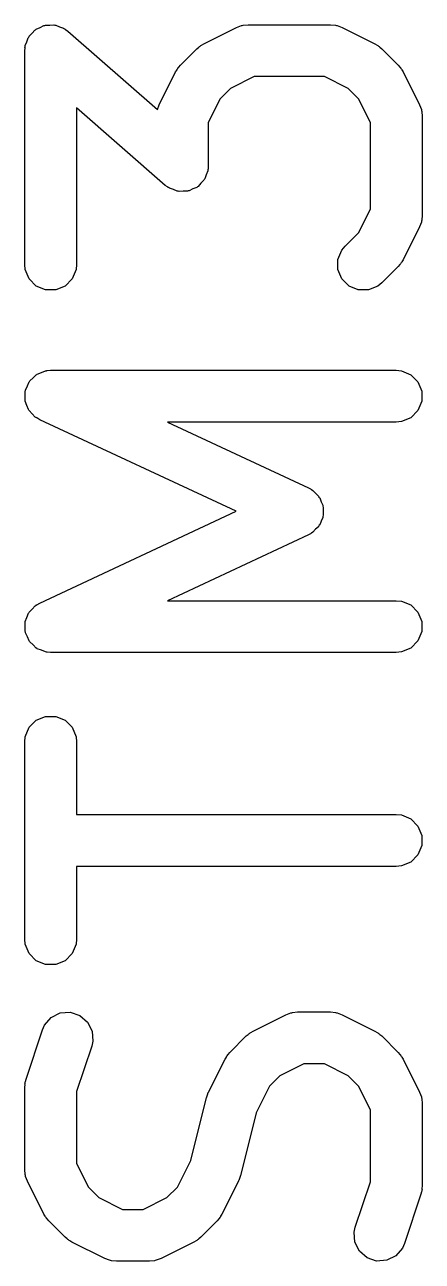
# Model space of a CAD drawing. Extents: x 4.17 to 6.89, y -6.18 to -1.34.
# Drawn here: x 5.8978 to 5.9431, y -2.4554 to -2.3145 of the extents above; entities that cross this region are included whole.
import ezdxf

# ---------------------------------------------------------------- set-up
doc = ezdxf.new("R2010")
doc.units = 0
doc.header["$MEASUREMENT"] = 0
doc.layers.add('BLACK', color=7, linetype='CONTINUOUS')

msp = doc.modelspace()

# ---------------------------------------------------------------- linework, layer by layer
at = {"layer": 'BLACK', "linetype": 'CONTINUOUS'}
for p, q in [((5.89914, -2.31497), (5.89958, -2.31478)), ((5.89958, -2.31478), (5.90001, -2.31457)), ((5.90001, -2.31457), (5.90011, -2.31456)), ((5.90011, -2.31456), (5.9002, -2.31453)), ((5.9002, -2.31453), (5.90068, -2.31453)), ((5.90068, -2.31453), (5.90116, -2.31449)), ((5.90116, -2.31449), (5.90126, -2.31453)), ((5.90126, -2.31453), (5.90136, -2.31453)), ((5.90136, -2.31453), (5.9018, -2.31471)), ((5.9018, -2.31471), (5.90225, -2.31486)), ((5.91821, -2.31665), (5.92196, -2.31478)), ((5.92196, -2.31478), (5.9225, -2.31457)), ((5.9225, -2.31457), (5.9226, -2.31457)), ((5.9226, -2.31457), (5.9227, -2.31453)), ((5.9227, -2.31453), (5.92328, -2.31447)), ((5.92328, -2.31447), (5.93265, -2.31447)), ((5.93265, -2.31447), (5.93323, -2.31453)), ((5.93323, -2.31453), (5.93333, -2.31457)), ((5.93333, -2.31457), (5.93343, -2.31457)), ((5.93343, -2.31457), (5.93397, -2.31478)), ((5.93397, -2.31478), (5.93772, -2.31665)), ((5.89807, -2.3164), (5.89822, -2.31595)), ((5.89822, -2.31595), (5.89829, -2.31587)), ((5.89829, -2.31587), (5.89833, -2.31578)), ((5.89833, -2.31578), (5.89866, -2.31544)), ((5.89866, -2.31544), (5.89898, -2.31508)), ((5.89898, -2.31508), (5.89907, -2.31504)), ((5.89907, -2.31504), (5.89914, -2.31497)), ((5.90225, -2.31486), (5.90237, -2.31494)), ((5.90237, -2.31494), (5.90242, -2.31497)), ((5.90242, -2.31497), (5.90248, -2.31502)), ((5.90248, -2.31502), (5.90272, -2.3152)), ((5.90272, -2.3152), (5.91293, -2.32413)), ((5.89783, -2.31742), (5.89786, -2.31712)), ((5.89783, -2.34179), (5.89783, -2.31742)), ((5.89785, -2.31704), (5.89787, -2.31699)), ((5.89786, -2.31712), (5.89785, -2.31704)), ((5.89787, -2.31699), (5.89788, -2.31685)), ((5.89788, -2.31685), (5.89807, -2.3164)), ((5.91557, -2.31908), (5.91744, -2.31721)), ((5.91744, -2.31721), (5.91767, -2.31702)), ((5.91767, -2.31702), (5.91772, -2.31696)), ((5.91772, -2.31696), (5.91781, -2.31691)), ((5.91781, -2.31691), (5.91789, -2.31684)), ((5.91789, -2.31684), (5.91796, -2.31681)), ((5.91796, -2.31681), (5.91821, -2.31665)), ((5.93772, -2.31665), (5.93797, -2.31681)), ((5.93797, -2.31681), (5.93804, -2.31684)), ((5.93804, -2.31684), (5.93812, -2.31691)), ((5.93812, -2.31691), (5.93821, -2.31696)), ((5.93821, -2.31696), (5.93826, -2.31702)), ((5.93826, -2.31702), (5.93849, -2.31721)), ((5.93849, -2.31721), (5.94036, -2.31908)), ((5.91314, -2.3236), (5.91501, -2.31985)), ((5.91501, -2.31985), (5.91517, -2.3196)), ((5.91517, -2.3196), (5.9152, -2.31953)), ((5.9152, -2.31953), (5.91526, -2.31945)), ((5.91526, -2.31945), (5.91532, -2.31936)), ((5.91532, -2.31936), (5.91538, -2.31931)), ((5.91538, -2.31931), (5.91557, -2.31908)), ((5.92397, -2.32037), (5.92128, -2.32172)), ((5.93195, -2.32037), (5.92397, -2.32037)), ((5.93465, -2.32172), (5.93195, -2.32037)), ((5.94036, -2.31908), (5.94055, -2.31931)), ((5.94055, -2.31931), (5.94061, -2.31936)), ((5.94061, -2.31936), (5.94066, -2.31945)), ((5.94066, -2.31945), (5.94073, -2.31953)), ((5.94073, -2.31953), (5.94076, -2.3196)), ((5.94076, -2.3196), (5.94092, -2.31985)), ((5.94092, -2.31985), (5.94279, -2.3236)), ((5.92128, -2.32172), (5.92008, -2.32292)), ((5.93585, -2.32292), (5.93465, -2.32172)), ((5.92008, -2.32292), (5.91873, -2.32562)), ((5.9372, -2.32562), (5.93585, -2.32292)), ((5.91383, -2.33277), (5.90373, -2.32393)), ((5.90373, -2.32393), (5.90373, -2.34179)), ((5.91293, -2.32413), (5.91314, -2.3236)), ((5.94279, -2.3236), (5.943, -2.32414)), ((5.943, -2.32414), (5.94301, -2.32425)), ((5.94301, -2.32425), (5.94305, -2.32434)), ((5.94305, -2.32434), (5.9431, -2.32492)), ((5.91873, -2.32562), (5.91873, -2.33054)), ((5.9372, -2.33547), (5.9372, -2.32562)), ((5.9431, -2.32492), (5.9431, -2.33617)), ((5.91849, -2.33156), (5.91834, -2.33202)), ((5.91867, -2.33112), (5.91849, -2.33156)), ((5.91869, -2.33098), (5.91867, -2.33112)), ((5.91871, -2.33093), (5.91869, -2.33098)), ((5.91873, -2.33054), (5.9187, -2.33085)), ((5.9187, -2.33085), (5.91871, -2.33093)), ((5.91408, -2.33294), (5.91383, -2.33277)), ((5.91414, -2.333), (5.91408, -2.33294)), ((5.91419, -2.33302), (5.91414, -2.333)), ((5.9143, -2.3331), (5.91419, -2.33302)), ((5.91476, -2.33326), (5.9143, -2.3331)), ((5.91742, -2.333), (5.91698, -2.33318)), ((5.91749, -2.33293), (5.91742, -2.333)), ((5.91758, -2.33289), (5.91749, -2.33293)), ((5.91789, -2.33252), (5.91758, -2.33289)), ((5.91823, -2.33219), (5.91789, -2.33252)), ((5.91827, -2.33209), (5.91823, -2.33219)), ((5.91834, -2.33202), (5.91827, -2.33209)), ((5.9152, -2.33344), (5.91476, -2.33326)), ((5.9153, -2.33344), (5.9152, -2.33344)), ((5.9154, -2.33347), (5.9153, -2.33344)), ((5.91587, -2.33344), (5.9154, -2.33347)), ((5.91635, -2.33344), (5.91587, -2.33344)), ((5.91645, -2.3334), (5.91635, -2.33344)), ((5.91655, -2.3334), (5.91645, -2.3334)), ((5.91698, -2.33318), (5.91655, -2.3334)), ((5.93585, -2.33817), (5.9372, -2.33547)), ((5.943, -2.33695), (5.94279, -2.33749)), ((5.94301, -2.33684), (5.943, -2.33695)), ((5.94305, -2.33674), (5.94301, -2.33684)), ((5.9431, -2.33617), (5.94305, -2.33674)), ((5.93431, -2.33971), (5.93585, -2.33817)), ((5.94279, -2.33749), (5.94092, -2.34124)), ((5.9335, -2.34122), (5.93395, -2.34015)), ((5.93395, -2.34015), (5.93431, -2.33971)), ((5.9335, -2.34237), (5.9335, -2.34122)), ((5.94073, -2.34156), (5.94066, -2.34164)), ((5.94076, -2.34149), (5.94073, -2.34156)), ((5.94092, -2.34124), (5.94076, -2.34149)), ((5.89788, -2.34237), (5.89783, -2.34179)), ((5.89833, -2.34343), (5.89788, -2.34237)), ((5.90368, -2.34237), (5.90324, -2.34343)), ((5.90373, -2.34179), (5.90368, -2.34237)), ((5.93395, -2.34343), (5.9335, -2.34237)), ((5.94036, -2.34201), (5.93849, -2.34388)), ((5.94055, -2.34178), (5.94036, -2.34201)), ((5.94061, -2.34173), (5.94055, -2.34178)), ((5.94066, -2.34164), (5.94061, -2.34173)), ((5.89914, -2.34425), (5.89833, -2.34343)), ((5.9002, -2.34469), (5.89914, -2.34425)), ((5.90242, -2.34425), (5.90136, -2.34469)), ((5.90324, -2.34343), (5.90242, -2.34425)), ((5.93476, -2.34425), (5.93395, -2.34343)), ((5.93582, -2.34469), (5.93476, -2.34425)), ((5.93804, -2.34425), (5.93698, -2.34469)), ((5.93849, -2.34388), (5.93804, -2.34425)), ((5.90136, -2.34469), (5.9002, -2.34469)), ((5.93698, -2.34469), (5.93582, -2.34469)), ((5.89925, -2.35427), (5.89973, -2.35409)), ((5.89973, -2.35409), (5.9002, -2.3539)), ((5.9002, -2.3539), (5.90029, -2.35389)), ((5.90029, -2.35389), (5.90033, -2.35387)), ((5.90033, -2.35387), (5.9004, -2.35388)), ((5.9004, -2.35388), (5.90078, -2.35384)), ((5.90078, -2.35384), (5.94015, -2.35384)), ((5.94015, -2.35384), (5.94073, -2.3539)), ((5.94073, -2.3539), (5.94179, -2.35434)), ((5.89791, -2.35609), (5.89813, -2.35562)), ((5.89813, -2.35562), (5.89833, -2.35515)), ((5.89833, -2.35515), (5.89837, -2.3551)), ((5.89837, -2.3551), (5.8984, -2.35504)), ((5.8984, -2.35504), (5.89878, -2.3547)), ((5.89878, -2.3547), (5.89914, -2.35434)), ((5.89914, -2.35434), (5.8992, -2.35431)), ((5.8992, -2.35431), (5.89925, -2.35427)), ((5.94179, -2.35434), (5.94261, -2.35515)), ((5.94261, -2.35515), (5.94305, -2.35622)), ((5.89786, -2.35724), (5.89788, -2.35673)), ((5.89788, -2.35622), (5.89791, -2.35615)), ((5.89788, -2.35673), (5.89788, -2.35622)), ((5.89791, -2.35615), (5.89791, -2.35609)), ((5.94305, -2.35622), (5.94305, -2.35737)), ((5.89788, -2.3573), (5.89786, -2.35724)), ((5.89788, -2.35737), (5.89788, -2.3573)), ((5.89808, -2.35784), (5.89788, -2.35737)), ((5.89826, -2.35832), (5.89808, -2.35784)), ((5.8983, -2.35837), (5.89826, -2.35832)), ((5.89833, -2.35843), (5.8983, -2.35837)), ((5.89869, -2.35879), (5.89833, -2.35843)), ((5.94261, -2.35843), (5.94179, -2.35925)), ((5.94305, -2.35737), (5.94261, -2.35843)), ((5.89903, -2.35917), (5.89869, -2.35879)), ((5.89911, -2.35922), (5.89903, -2.35917)), ((5.89914, -2.35925), (5.89911, -2.35922)), ((5.8992, -2.35927), (5.89914, -2.35925)), ((5.89953, -2.35947), (5.8992, -2.35927)), ((5.92192, -2.36991), (5.89953, -2.35947)), ((5.94015, -2.35974), (5.91409, -2.35974)), ((5.91409, -2.35974), (5.93015, -2.36724)), ((5.94073, -2.35969), (5.94015, -2.35974)), ((5.94179, -2.35925), (5.94073, -2.35969)), ((5.93015, -2.36724), (5.93036, -2.36736)), ((5.93036, -2.36736), (5.93043, -2.36739)), ((5.93043, -2.36739), (5.93048, -2.36744)), ((5.93048, -2.36744), (5.93065, -2.36753)), ((5.93065, -2.36753), (5.93095, -2.36786)), ((5.93095, -2.36786), (5.93128, -2.36817)), ((5.93128, -2.36817), (5.93134, -2.36829)), ((5.93134, -2.36829), (5.93143, -2.36838)), ((5.93143, -2.36838), (5.93158, -2.36881)), ((5.93158, -2.36881), (5.93177, -2.36921)), ((5.93177, -2.36921), (5.93178, -2.36934)), ((5.93178, -2.36934), (5.93182, -2.36947)), ((5.93182, -2.36947), (5.9318, -2.36991)), ((5.89953, -2.38036), (5.92192, -2.36991)), ((5.93158, -2.37102), (5.93143, -2.37145)), ((5.93177, -2.37062), (5.93158, -2.37102)), ((5.93178, -2.37049), (5.93177, -2.37062)), ((5.93182, -2.37036), (5.93178, -2.37049)), ((5.9318, -2.36991), (5.93182, -2.37036)), ((5.93036, -2.37247), (5.93015, -2.37259)), ((5.93043, -2.37244), (5.93036, -2.37247)), ((5.93048, -2.37239), (5.93043, -2.37244)), ((5.93065, -2.3723), (5.93048, -2.37239)), ((5.93095, -2.37196), (5.93065, -2.3723)), ((5.93128, -2.37166), (5.93095, -2.37196)), ((5.93134, -2.37154), (5.93128, -2.37166)), ((5.93143, -2.37145), (5.93134, -2.37154)), ((5.93015, -2.37259), (5.91409, -2.38009)), ((5.89869, -2.38104), (5.89903, -2.38066)), ((5.89903, -2.38066), (5.89911, -2.38061)), ((5.89911, -2.38061), (5.89914, -2.38058)), ((5.89914, -2.38058), (5.8992, -2.38056)), ((5.8992, -2.38056), (5.89953, -2.38036)), ((5.91409, -2.38009), (5.94015, -2.38009)), ((5.94015, -2.38009), (5.94073, -2.38014)), ((5.94073, -2.38014), (5.94179, -2.38058)), ((5.94179, -2.38058), (5.94261, -2.3814)), ((5.89788, -2.38246), (5.89808, -2.38199)), ((5.89808, -2.38199), (5.89826, -2.38151)), ((5.89826, -2.38151), (5.8983, -2.38146)), ((5.8983, -2.38146), (5.89833, -2.3814)), ((5.89833, -2.3814), (5.89869, -2.38104)), ((5.94261, -2.3814), (5.94305, -2.38246)), ((5.89786, -2.38259), (5.89788, -2.38253)), ((5.89788, -2.3831), (5.89786, -2.38259)), ((5.89788, -2.38253), (5.89788, -2.38246)), ((5.89788, -2.38361), (5.89788, -2.3831)), ((5.89791, -2.38367), (5.89788, -2.38361)), ((5.89791, -2.38374), (5.89791, -2.38367)), ((5.89813, -2.38421), (5.89791, -2.38374)), ((5.94305, -2.38361), (5.94261, -2.38468)), ((5.94305, -2.38246), (5.94305, -2.38361)), ((5.89833, -2.38468), (5.89813, -2.38421)), ((5.89837, -2.38473), (5.89833, -2.38468)), ((5.8984, -2.38478), (5.89837, -2.38473)), ((5.89878, -2.38513), (5.8984, -2.38478)), ((5.89914, -2.38549), (5.89878, -2.38513)), ((5.94261, -2.38468), (5.94179, -2.38549)), ((5.8992, -2.38552), (5.89914, -2.38549)), ((5.89925, -2.38556), (5.8992, -2.38552)), ((5.89973, -2.38574), (5.89925, -2.38556)), ((5.9002, -2.38593), (5.89973, -2.38574)), ((5.90029, -2.38594), (5.9002, -2.38593)), ((5.90033, -2.38596), (5.90029, -2.38594)), ((5.9004, -2.38595), (5.90033, -2.38596)), ((5.90078, -2.38599), (5.9004, -2.38595)), ((5.94015, -2.38599), (5.90078, -2.38599)), ((5.94073, -2.38593), (5.94015, -2.38599)), ((5.94179, -2.38549), (5.94073, -2.38593)), ((5.89914, -2.39371), (5.9002, -2.39327)), ((5.9002, -2.39327), (5.90136, -2.39327)), ((5.90136, -2.39327), (5.90242, -2.39371)), ((5.89788, -2.39559), (5.89833, -2.39452)), ((5.89833, -2.39452), (5.89914, -2.39371)), ((5.90242, -2.39371), (5.90324, -2.39452)), ((5.90324, -2.39452), (5.90368, -2.39559)), ((5.89783, -2.39616), (5.89788, -2.39559)), ((5.89783, -2.41866), (5.89783, -2.39616)), ((5.90368, -2.39559), (5.90373, -2.39616)), ((5.90373, -2.39616), (5.90373, -2.40446)), ((5.90373, -2.40446), (5.94015, -2.40446)), ((5.94015, -2.40446), (5.94073, -2.40451)), ((5.94073, -2.40451), (5.94179, -2.40495)), ((5.94179, -2.40495), (5.94261, -2.40577)), ((5.94261, -2.40577), (5.94305, -2.40683)), ((5.94305, -2.40683), (5.94305, -2.40799)), ((5.94261, -2.40905), (5.94179, -2.40987)), ((5.94305, -2.40799), (5.94261, -2.40905)), ((5.94015, -2.41036), (5.90373, -2.41036)), ((5.90373, -2.41036), (5.90373, -2.41866)), ((5.94073, -2.41031), (5.94015, -2.41036)), ((5.94179, -2.40987), (5.94073, -2.41031)), ((5.89788, -2.41923), (5.89783, -2.41866)), ((5.90373, -2.41866), (5.90368, -2.41923)), ((5.89833, -2.4203), (5.89788, -2.41923)), ((5.89914, -2.42111), (5.89833, -2.4203)), ((5.90324, -2.4203), (5.90242, -2.42111)), ((5.90368, -2.41923), (5.90324, -2.4203)), ((5.9002, -2.42155), (5.89914, -2.42111)), ((5.90136, -2.42155), (5.9002, -2.42155)), ((5.90242, -2.42111), (5.90136, -2.42155)), ((5.90084, -2.42757), (5.90188, -2.42706)), ((5.90188, -2.42706), (5.90302, -2.42698)), ((5.90302, -2.42698), (5.90412, -2.42734)), ((5.90412, -2.42734), (5.90499, -2.4281)), ((5.92383, -2.42914), (5.92758, -2.42727)), ((5.92758, -2.42727), (5.92812, -2.42706)), ((5.92812, -2.42706), (5.92823, -2.42705)), ((5.92823, -2.42705), (5.92833, -2.42701)), ((5.92833, -2.42701), (5.9289, -2.42695)), ((5.9289, -2.42695), (5.93265, -2.42695)), ((5.93265, -2.42695), (5.93323, -2.42701)), ((5.93323, -2.42701), (5.93333, -2.42705)), ((5.93333, -2.42705), (5.93343, -2.42706)), ((5.93343, -2.42706), (5.93397, -2.42727)), ((5.93397, -2.42727), (5.93772, -2.42914)), ((5.89985, -2.42897), (5.90009, -2.42844)), ((5.90009, -2.42844), (5.90084, -2.42757)), ((5.90499, -2.4281), (5.9055, -2.42913)), ((5.89798, -2.4346), (5.89985, -2.42897)), ((5.90558, -2.43028), (5.90546, -2.43084)), ((5.9055, -2.42913), (5.90558, -2.43028)), ((5.92119, -2.43157), (5.92306, -2.42969)), ((5.92306, -2.42969), (5.92329, -2.42951)), ((5.92329, -2.42951), (5.92334, -2.42945)), ((5.92334, -2.42945), (5.92343, -2.42939)), ((5.92343, -2.42939), (5.92351, -2.42933)), ((5.92351, -2.42933), (5.92358, -2.4293)), ((5.92358, -2.4293), (5.92383, -2.42914)), ((5.93772, -2.42914), (5.93797, -2.4293)), ((5.93797, -2.4293), (5.93804, -2.42933)), ((5.93804, -2.42933), (5.93812, -2.42939)), ((5.93812, -2.42939), (5.93821, -2.42945)), ((5.93821, -2.42945), (5.93826, -2.42951)), ((5.93826, -2.42951), (5.93849, -2.42969)), ((5.93849, -2.42969), (5.94036, -2.43157)), ((5.90546, -2.43084), (5.90373, -2.43601)), ((5.921, -2.4318), (5.92119, -2.43157)), ((5.94036, -2.43157), (5.94055, -2.4318)), ((5.91876, -2.43609), (5.92064, -2.43234)), ((5.92064, -2.43234), (5.92079, -2.43209)), ((5.92079, -2.43209), (5.92082, -2.43202)), ((5.92082, -2.43202), (5.92089, -2.43194)), ((5.92089, -2.43194), (5.92094, -2.43185)), ((5.92094, -2.43185), (5.921, -2.4318)), ((5.9296, -2.43286), (5.9269, -2.43421)), ((5.93195, -2.43286), (5.9296, -2.43286)), ((5.93465, -2.43421), (5.93195, -2.43286)), ((5.94055, -2.4318), (5.94061, -2.43185)), ((5.94061, -2.43185), (5.94066, -2.43194)), ((5.94066, -2.43194), (5.94073, -2.43202)), ((5.94073, -2.43202), (5.94076, -2.43209)), ((5.94076, -2.43209), (5.94092, -2.43234)), ((5.94092, -2.43234), (5.94279, -2.43609)), ((5.9269, -2.43421), (5.9257, -2.43541)), ((5.93585, -2.43541), (5.93465, -2.43421)), ((5.89783, -2.43553), (5.89786, -2.43524)), ((5.89783, -2.44491), (5.89783, -2.43553)), ((5.89785, -2.43516), (5.89787, -2.43506)), ((5.89786, -2.43524), (5.89785, -2.43516)), ((5.89787, -2.43506), (5.89788, -2.43496)), ((5.89788, -2.43496), (5.89791, -2.43488)), ((5.89791, -2.43488), (5.89798, -2.4346)), ((5.9257, -2.43541), (5.92419, -2.43844)), ((5.9372, -2.4381), (5.93585, -2.43541)), ((5.90373, -2.43601), (5.90373, -2.44421)), ((5.91674, -2.44387), (5.91854, -2.43669)), ((5.91854, -2.43669), (5.91855, -2.43665)), ((5.91855, -2.43663), (5.91865, -2.43639)), ((5.91855, -2.43665), (5.91855, -2.43663)), ((5.91865, -2.43639), (5.91873, -2.43614)), ((5.91873, -2.43614), (5.91875, -2.43613)), ((5.91875, -2.43613), (5.91876, -2.43609)), ((5.94279, -2.43609), (5.943, -2.43663)), ((5.943, -2.43663), (5.94301, -2.43673)), ((5.94301, -2.43673), (5.94305, -2.43683)), ((5.94305, -2.43683), (5.9431, -2.43741)), ((5.92419, -2.43844), (5.92239, -2.44562)), ((5.9372, -2.4463), (5.9372, -2.4381)), ((5.9431, -2.43741), (5.9431, -2.44678)), ((5.90373, -2.44421), (5.90508, -2.44691)), ((5.91523, -2.44691), (5.91674, -2.44387)), ((5.89788, -2.44548), (5.89783, -2.44491)), ((5.89792, -2.44558), (5.89788, -2.44548)), ((5.89793, -2.44569), (5.89792, -2.44558)), ((5.89814, -2.44623), (5.89793, -2.44569)), ((5.92238, -2.44569), (5.92228, -2.44592)), ((5.92239, -2.44562), (5.92238, -2.44566)), ((5.92238, -2.44566), (5.92238, -2.44569)), ((5.90001, -2.44998), (5.89814, -2.44623)), ((5.90508, -2.44691), (5.90628, -2.4481)), ((5.91403, -2.4481), (5.91523, -2.44691)), ((5.92217, -2.44623), (5.92029, -2.44998)), ((5.92219, -2.44618), (5.92217, -2.44623)), ((5.9222, -2.44617), (5.92219, -2.44618)), ((5.92228, -2.44592), (5.9222, -2.44617)), ((5.93547, -2.45147), (5.9372, -2.4463)), ((5.94308, -2.44715), (5.94306, -2.44725)), ((5.9431, -2.44678), (5.94307, -2.44707)), ((5.94307, -2.44707), (5.94308, -2.44715)), ((5.90628, -2.4481), (5.90898, -2.44945)), ((5.91133, -2.44945), (5.91403, -2.4481)), ((5.94295, -2.44771), (5.94108, -2.45334)), ((5.94302, -2.44743), (5.94295, -2.44771)), ((5.94305, -2.44736), (5.94302, -2.44743)), ((5.94306, -2.44725), (5.94305, -2.44736)), ((5.90017, -2.45022), (5.90001, -2.44998)), ((5.90898, -2.44945), (5.91133, -2.44945)), ((5.92029, -2.44998), (5.92014, -2.45022)), ((5.9002, -2.4503), (5.90017, -2.45022)), ((5.90027, -2.45038), (5.9002, -2.4503)), ((5.90032, -2.45047), (5.90027, -2.45038)), ((5.90038, -2.45052), (5.90032, -2.45047)), ((5.90057, -2.45074), (5.90038, -2.45052)), ((5.90244, -2.45262), (5.90057, -2.45074)), ((5.91974, -2.45074), (5.91787, -2.45262)), ((5.91993, -2.45052), (5.91974, -2.45074)), ((5.91999, -2.45047), (5.91993, -2.45052)), ((5.92004, -2.45038), (5.91999, -2.45047)), ((5.92011, -2.4503), (5.92004, -2.45038)), ((5.92014, -2.45022), (5.92011, -2.4503)), ((5.90267, -2.4528), (5.90244, -2.45262)), ((5.90272, -2.45286), (5.90267, -2.4528)), ((5.90281, -2.45292), (5.90272, -2.45286)), ((5.91759, -2.45286), (5.9175, -2.45292)), ((5.91764, -2.4528), (5.91759, -2.45286)), ((5.91787, -2.45262), (5.91764, -2.4528)), ((5.93535, -2.45204), (5.93547, -2.45147)), ((5.93543, -2.45318), (5.93535, -2.45204)), ((5.90289, -2.45298), (5.90281, -2.45292)), ((5.90296, -2.45301), (5.90289, -2.45298)), ((5.90321, -2.45317), (5.90296, -2.45301)), ((5.90696, -2.45505), (5.90321, -2.45317)), ((5.9171, -2.45317), (5.91335, -2.45505)), ((5.91735, -2.45301), (5.9171, -2.45317)), ((5.91742, -2.45298), (5.91735, -2.45301)), ((5.9175, -2.45292), (5.91742, -2.45298)), ((5.93594, -2.45421), (5.93543, -2.45318)), ((5.93681, -2.45497), (5.93594, -2.45421)), ((5.94084, -2.45387), (5.94009, -2.45474)), ((5.94108, -2.45334), (5.94084, -2.45387)), ((5.9075, -2.45525), (5.90696, -2.45505)), ((5.90761, -2.45526), (5.9075, -2.45525)), ((5.9077, -2.4553), (5.90761, -2.45526)), ((5.90828, -2.45536), (5.9077, -2.4553)), ((5.91203, -2.45536), (5.90828, -2.45536)), ((5.9126, -2.4553), (5.91203, -2.45536)), ((5.9127, -2.45526), (5.9126, -2.4553)), ((5.91281, -2.45525), (5.9127, -2.45526)), ((5.91335, -2.45505), (5.91281, -2.45525)), ((5.93791, -2.45533), (5.93681, -2.45497)), ((5.93906, -2.45525), (5.93791, -2.45533)), ((5.94009, -2.45474), (5.93906, -2.45525))]:
    msp.add_line(p, q, dxfattribs=at)

doc.saveas('drawing.dxf')
